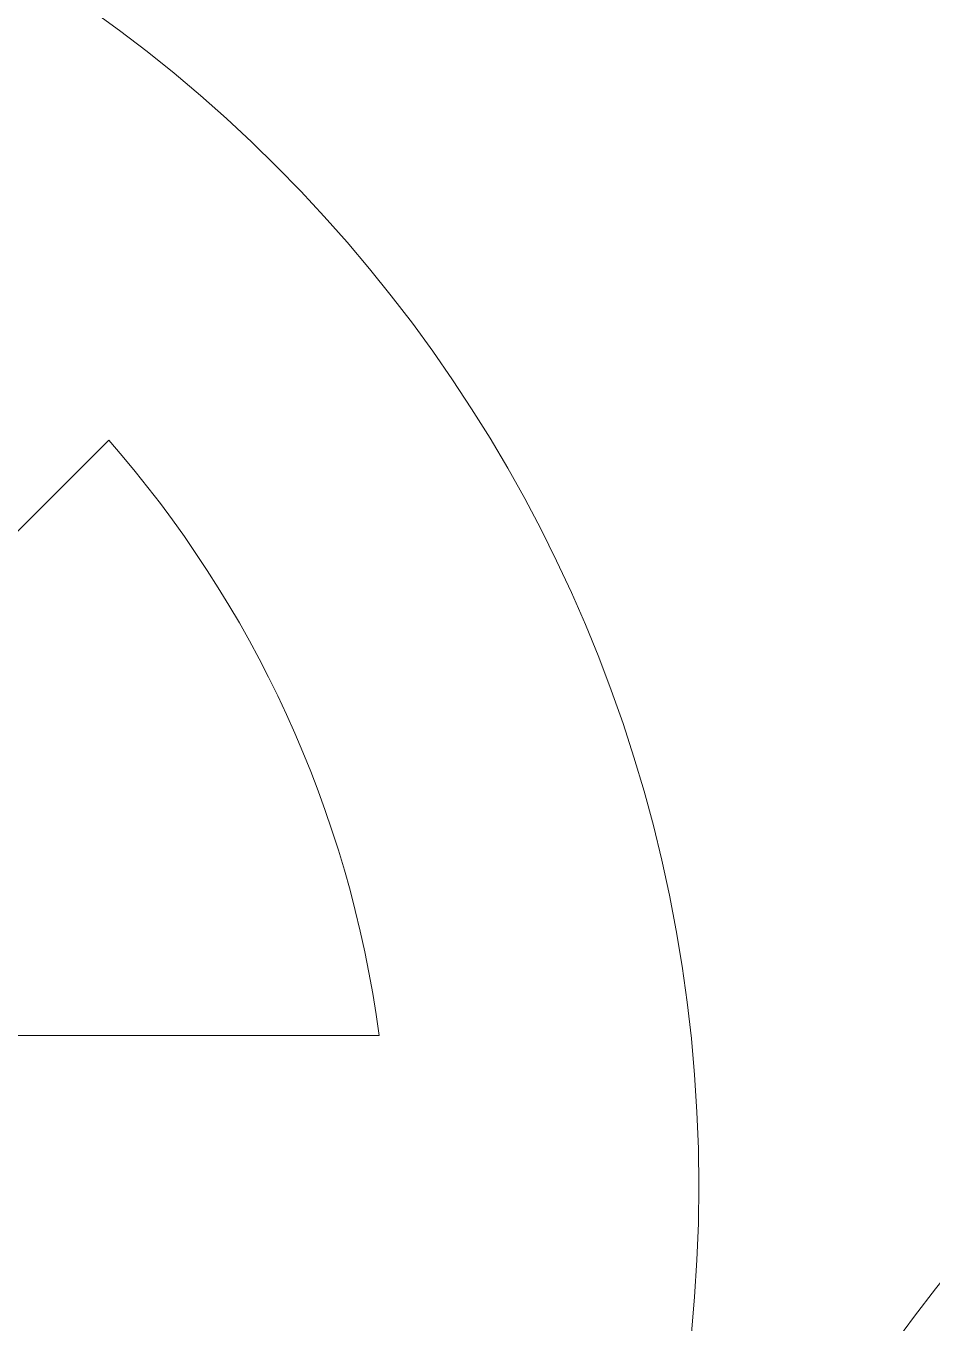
# Model space of a CAD drawing. Header units: inches. Extents: x -5.3 to 5.3, y -7.2 to 7.1.
# Drawn here: x 2.695 to 3.367, y 0.146 to 1.108 of the extents above; entities that cross this region are included whole.
import ezdxf

# ---------------------------------------------------------------- set-up
doc = ezdxf.new("R2010")
doc.units = ezdxf.units.IN
doc.header["$MEASUREMENT"] = 0
doc.layers.add('Capa 1', color=7, linetype='Continuous')

msp = doc.modelspace()

# ---------------------------------------------------------------- linework, layer by layer
at = {"layer": 'Capa 1', "color": 1, "lineweight": 9}
for points, knots in [([(2.12453, 1.31722), (2.7151, 1.31722), (3.19386, 0.83847), (3.19386, 0.2479), (3.19386, 0.2479), (3.19386, -0.34268), (2.7151, -0.82144), (2.12453, -0.82144), (2.12453, -0.82144), (1.53395, -0.82144), (1.0552, -0.34268), (1.0552, 0.2479), (1.0552, 0.2479), (1.0552, 0.83847), (1.53395, 1.31722), (2.12453, 1.31722)], [0, 0, 0, 0, 0.2, 0.2, 0.2, 0.2, 0.4, 0.4, 0.4, 0.4, 0.6, 0.6, 0.6, 0.6, 1, 1, 1, 1]), ([(2.75628, 0.80085), (2.75628, 0.80085), (2.31476, 0.35933), (2.31476, 0.35933), (2.31476, 0.35933), (2.31476, 0.35933), (2.95675, 0.35933), (2.95675, 0.35933), (2.95675, 0.35933), (2.93447, 0.52725), (2.86259, 0.6795), (2.75628, 0.80085)], [0, 0, 0, 0, 0.25, 0.25, 0.25, 0.25, 0.5, 0.5, 0.5, 0.5, 1, 1, 1, 1]), ([(4.2106, 0.58079), (4.80117, 0.58079), (5.27993, 0.10203), (5.27993, -0.48855), (5.27993, -0.48855), (5.27993, -1.07912), (4.80117, -1.55788), (4.2106, -1.55788), (4.2106, -1.55788), (3.62002, -1.55788), (3.14127, -1.07912), (3.14127, -0.48855), (3.14127, -0.48855), (3.14127, 0.10203), (3.62002, 0.58079), (4.2106, 0.58079)], [0, 0, 0, 0, 0.2, 0.2, 0.2, 0.2, 0.4, 0.4, 0.4, 0.4, 0.6, 0.6, 0.6, 0.6, 1, 1, 1, 1])]:
    msp.add_open_spline(points, degree=3, knots=knots, dxfattribs=at)

doc.saveas('drawing.dxf')
